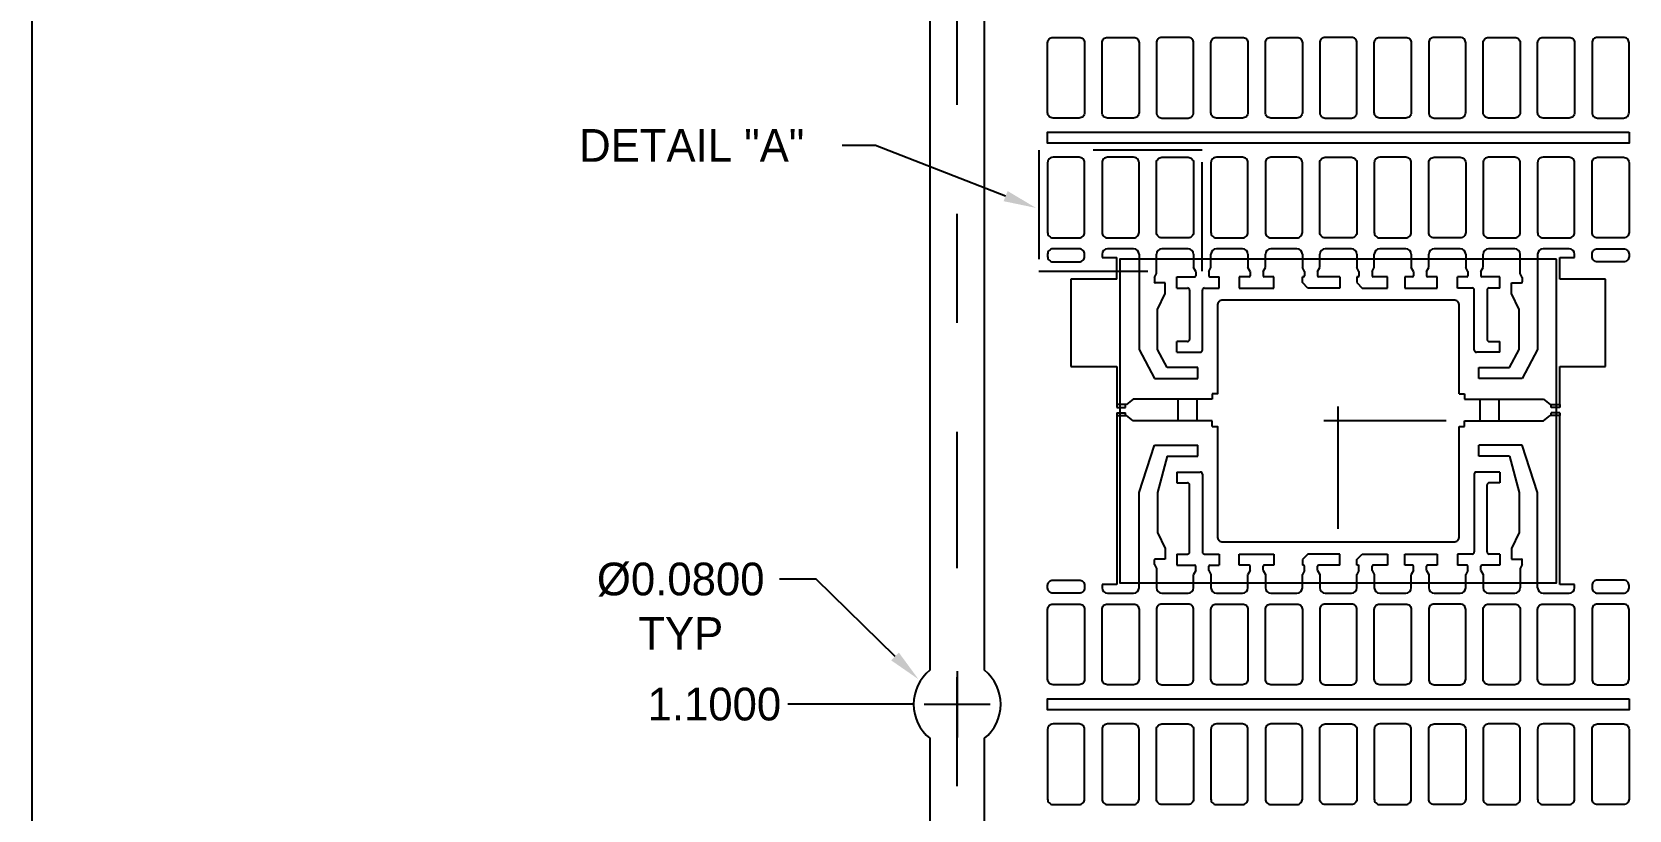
# Model space of a CAD drawing. Header units: inches. Extents: x -27000.02 to -26991.58, y 17307.58 to 17312.32.
# Drawn here: x -27000.018 to -26998.551, y 17310.679 to 17311.393 of the extents above; entities that cross this region are included whole.
import ezdxf

# ---------------------------------------------------------------- set-up
doc = ezdxf.new("R2010")
doc.units = ezdxf.units.IN
doc.header["$MEASUREMENT"] = 0
doc.linetypes.add('CENTER', pattern=[2, 1.25, -0.25, 0.25, -0.25])
doc.linetypes.add('HIDDEN', pattern=[0.375, 0.25, -0.125])
doc.layers.add('1', color=7, linetype='Continuous')
doc.layers.add('1D', color=4, linetype='Continuous')

msp = doc.modelspace()

# ---------------------------------------------------------------- linework, layer by layer
at = {"layer": '1'}
for p, q in [((-26999.0058, 17311.1937), (-26999.0298, 17311.1937)), ((-26998.9558, 17311.1937), (-26998.9798, 17311.1937)), ((-26998.9058, 17311.1937), (-26998.9298, 17311.1937)), ((-26998.8558, 17311.1937), (-26998.8798, 17311.1937)), ((-26998.8058, 17311.1937), (-26998.8298, 17311.1937)), ((-26998.7558, 17311.1937), (-26998.7798, 17311.1937)), ((-26998.7058, 17311.1937), (-26998.7298, 17311.1937)), ((-26998.6558, 17311.1937), (-26998.6798, 17311.1937)), ((-26998.6058, 17311.1937), (-26998.6298, 17311.1937)), ((-26999.0348, 17311.1887), (-26999.0348, 17311.1857)), ((-26999.0348, 17311.1857), (-26999.0213, 17311.1857)), ((-26999.0213, 17311.1657), (-26999.0213, 17311.1857)), ((-26999.0008, 17311.1887), (-26999.0008, 17311.1012)), ((-26998.9848, 17311.1709), (-26998.9848, 17311.1887)), ((-26998.9508, 17311.1887), (-26998.9508, 17311.1765)), ((-26998.9488, 17311.1729), (-26998.9508, 17311.1765)), ((-26998.9368, 17311.1729), (-26998.9348, 17311.1765)), ((-26998.9348, 17311.1765), (-26998.9348, 17311.1887)), ((-26998.9008, 17311.1887), (-26998.9008, 17311.1765)), ((-26998.8988, 17311.1729), (-26998.9008, 17311.1765)), ((-26998.8868, 17311.1729), (-26998.8848, 17311.1765)), ((-26998.8848, 17311.1765), (-26998.8848, 17311.1887)), ((-26998.8508, 17311.1887), (-26998.8508, 17311.1765)), ((-26998.8488, 17311.1729), (-26998.8508, 17311.1765)), ((-26998.8368, 17311.1729), (-26998.8348, 17311.1765)), ((-26998.8348, 17311.1765), (-26998.8348, 17311.1887)), ((-26998.8008, 17311.1887), (-26998.8008, 17311.1765)), ((-26998.7988, 17311.1729), (-26998.8008, 17311.1765)), ((-26998.7868, 17311.1729), (-26998.7848, 17311.1765)), ((-26998.7848, 17311.1765), (-26998.7848, 17311.1887)), ((-26998.7508, 17311.1887), (-26998.7508, 17311.1765)), ((-26998.7488, 17311.1729), (-26998.7508, 17311.1765)), ((-26998.7368, 17311.1729), (-26998.7348, 17311.1765)), ((-26998.7348, 17311.1765), (-26998.7348, 17311.1887)), ((-26998.7008, 17311.1887), (-26998.7008, 17311.1765)), ((-26998.6988, 17311.1729), (-26998.7008, 17311.1765)), ((-26998.6868, 17311.1729), (-26998.6848, 17311.1765)), ((-26998.6848, 17311.1765), (-26998.6848, 17311.1887)), ((-26998.6508, 17311.1709), (-26998.6508, 17311.1887)), ((-26998.6348, 17311.1887), (-26998.6348, 17311.1012)), ((-26998.6143, 17311.1857), (-26998.6008, 17311.1857)), ((-26998.6143, 17311.1657), (-26998.6143, 17311.1857)), ((-26998.6008, 17311.1857), (-26998.6008, 17311.1887)), ((-26999.0213, 17311.1657), (-26999.0633, 17311.1657)), ((-26999.0633, 17311.1657), (-26999.0633, 17311.0857)), ((-26998.9867, 17311.1674), (-26998.9848, 17311.1709)), ((-26998.9867, 17311.1674), (-26998.9867, 17311.1634)), ((-26998.9769, 17311.1624), (-26998.9858, 17311.1624)), ((-26998.9769, 17311.1526), (-26998.9769, 17311.1624)), ((-26998.9662, 17311.1577), (-26998.9662, 17311.168)), ((-26998.9662, 17311.168), (-26998.9498, 17311.168)), ((-26998.9488, 17311.1729), (-26998.9488, 17311.169)), ((-26998.9368, 17311.1729), (-26998.9368, 17311.169)), ((-26998.9358, 17311.168), (-26998.9273, 17311.168)), ((-26998.9273, 17311.1577), (-26998.9273, 17311.168)), ((-26998.9087, 17311.168), (-26998.9087, 17311.1577)), ((-26998.8998, 17311.168), (-26998.9087, 17311.168)), ((-26998.8988, 17311.1729), (-26998.8988, 17311.169)), ((-26998.8868, 17311.1729), (-26998.8868, 17311.169)), ((-26998.8769, 17311.168), (-26998.8858, 17311.168)), ((-26998.8769, 17311.1577), (-26998.8769, 17311.168)), ((-26998.8508, 17311.1627), (-26998.8508, 17311.168)), ((-26998.8498, 17311.168), (-26998.8508, 17311.168)), ((-26998.8458, 17311.1577), (-26998.8508, 17311.1627)), ((-26998.8488, 17311.1729), (-26998.8488, 17311.169)), ((-26998.8368, 17311.1729), (-26998.8368, 17311.169)), ((-26998.8165, 17311.168), (-26998.8358, 17311.168)), ((-26998.8165, 17311.168), (-26998.8165, 17311.1577)), ((-26998.8008, 17311.168), (-26998.8008, 17311.1627)), ((-26998.7998, 17311.168), (-26998.8008, 17311.168)), ((-26998.8008, 17311.1627), (-26998.7958, 17311.1577)), ((-26998.7988, 17311.1729), (-26998.7988, 17311.169)), ((-26998.7868, 17311.1729), (-26998.7868, 17311.169)), ((-26998.7725, 17311.168), (-26998.7858, 17311.168)), ((-26998.7725, 17311.1577), (-26998.7725, 17311.168)), ((-26998.7568, 17311.168), (-26998.7568, 17311.1577)), ((-26998.7498, 17311.168), (-26998.7568, 17311.168)), ((-26998.7488, 17311.1729), (-26998.7488, 17311.169)), ((-26998.7368, 17311.1729), (-26998.7368, 17311.169)), ((-26998.7269, 17311.168), (-26998.7358, 17311.168)), ((-26998.7269, 17311.1577), (-26998.7269, 17311.168)), ((-26998.7083, 17311.1577), (-26998.7083, 17311.168)), ((-26998.6998, 17311.168), (-26998.7083, 17311.168)), ((-26998.6988, 17311.1729), (-26998.6988, 17311.169)), ((-26998.6868, 17311.1729), (-26998.6868, 17311.169)), ((-26998.6694, 17311.168), (-26998.6858, 17311.168)), ((-26998.6694, 17311.1577), (-26998.6694, 17311.168)), ((-26998.6587, 17311.1526), (-26998.6587, 17311.1624)), ((-26998.6587, 17311.1624), (-26998.6498, 17311.1624)), ((-26998.6488, 17311.1674), (-26998.6508, 17311.1709)), ((-26998.6488, 17311.1674), (-26998.6488, 17311.1634)), ((-26998.5723, 17311.1657), (-26998.6143, 17311.1657)), ((-26998.5723, 17311.0857), (-26998.5723, 17311.1657)), ((-26998.9838, 17311.138), (-26998.9769, 17311.1526)), ((-26998.9662, 17311.1577), (-26998.9564, 17311.1577)), ((-26998.9544, 17311.1558), (-26998.9544, 17311.1105)), ((-26998.9426, 17311.1007), (-26998.9426, 17311.1558)), ((-26998.9406, 17311.1577), (-26998.9273, 17311.1577)), ((-26998.9087, 17311.1577), (-26998.8769, 17311.1577)), ((-26998.8165, 17311.1577), (-26998.8458, 17311.1577)), ((-26998.7958, 17311.1577), (-26998.7725, 17311.1577)), ((-26998.7568, 17311.1577), (-26998.7269, 17311.1577)), ((-26998.695, 17311.1577), (-26998.7083, 17311.1577)), ((-26998.693, 17311.1007), (-26998.693, 17311.1558)), ((-26998.6812, 17311.1558), (-26998.6812, 17311.1105)), ((-26998.6694, 17311.1577), (-26998.6792, 17311.1577)), ((-26998.6518, 17311.138), (-26998.6587, 17311.1526)), ((-26998.9838, 17311.1012), (-26998.9838, 17311.138)), ((-26998.6518, 17311.1012), (-26998.6518, 17311.138)), ((-26998.9564, 17311.1085), (-26998.9662, 17311.1085)), ((-26998.9662, 17311.0987), (-26998.9662, 17311.1085)), ((-26998.6792, 17311.1085), (-26998.6694, 17311.1085)), ((-26998.6694, 17311.0987), (-26998.6694, 17311.1085)), ((-26999.0008, 17311.1012), (-26998.9867, 17311.0747)), ((-26998.9751, 17311.0849), (-26998.9838, 17311.1012)), ((-26998.9662, 17311.0987), (-26998.9446, 17311.0987)), ((-26998.6694, 17311.0987), (-26998.691, 17311.0987)), ((-26998.6605, 17311.0849), (-26998.6518, 17311.1012)), ((-26998.6348, 17311.1012), (-26998.6489, 17311.0747)), ((-26999.0633, 17311.0857), (-26999.0213, 17311.0857)), ((-26999.0213, 17311.0857), (-26999.0213, 17311.0508)), ((-26998.9867, 17311.0747), (-26998.9469, 17311.0747)), ((-26998.9469, 17311.0849), (-26998.9751, 17311.0849)), ((-26998.9469, 17311.0747), (-26998.9469, 17311.0849)), ((-26998.6887, 17311.0747), (-26998.6887, 17311.0849)), ((-26998.6887, 17311.0849), (-26998.6605, 17311.0849)), ((-26998.6489, 17311.0747), (-26998.6887, 17311.0747)), ((-26998.6143, 17311.0857), (-26998.5723, 17311.0857)), ((-26998.6143, 17311.0508), (-26998.6143, 17311.0857)), ((-26998.9338, 17311.0607), (-26998.9338, 17311.0557)), ((-26998.7068, 17311.0607), (-26998.7018, 17311.0607)), ((-26998.7018, 17311.0607), (-26998.7018, 17311.0557)), ((-26999.0123, 17311.0508), (-26999.0213, 17311.0508)), ((-26999.0123, 17311.0508), (-26999.0213, 17311.0508)), ((-26999.0063, 17311.0557), (-26999.0123, 17311.0508)), ((-26998.9338, 17311.0557), (-26999.0063, 17311.0557)), ((-26998.7018, 17311.0557), (-26998.6293, 17311.0557)), ((-26998.6293, 17311.0557), (-26998.6233, 17311.0508)), ((-26998.6233, 17311.0508), (-26998.6143, 17311.0508)), ((-26998.6233, 17311.0508), (-26998.6143, 17311.0508)), ((-26999.0213, 17311.0406), (-26999.0213, 17310.8857)), ((-26999.0213, 17311.0406), (-26999.0123, 17311.0406)), ((-26999.0213, 17311.0406), (-26999.0123, 17311.0406)), ((-26999.0063, 17311.0357), (-26999.0123, 17311.0406)), ((-26998.9338, 17311.0357), (-26999.0063, 17311.0357)), ((-26998.9338, 17311.0307), (-26998.9338, 17311.0357)), ((-26998.7068, 17311.0307), (-26998.7018, 17311.0307)), ((-26998.7018, 17311.0307), (-26998.7018, 17311.0357)), ((-26998.7018, 17311.0357), (-26998.6293, 17311.0357)), ((-26998.6293, 17311.0357), (-26998.6233, 17311.0406)), ((-26998.6143, 17311.0406), (-26998.6233, 17311.0406)), ((-26998.6143, 17311.0406), (-26998.6233, 17311.0406)), ((-26998.6143, 17310.8857), (-26998.6143, 17311.0406)), ((-26999.0008, 17310.9702), (-26998.9867, 17311.0136)), ((-26998.9867, 17311.0136), (-26998.9469, 17311.0136)), ((-26998.9469, 17311.0034), (-26998.9469, 17311.0136)), ((-26998.6489, 17311.0136), (-26998.6887, 17311.0136)), ((-26998.6887, 17311.0034), (-26998.6887, 17311.0136)), ((-26998.6348, 17310.9702), (-26998.6489, 17311.0136)), ((-26998.9751, 17311.0034), (-26998.9838, 17310.9702)), ((-26998.9751, 17311.0034), (-26998.9469, 17311.0034)), ((-26998.6605, 17311.0034), (-26998.6887, 17311.0034)), ((-26998.6605, 17311.0034), (-26998.6518, 17310.9702)), ((-26998.9662, 17310.9888), (-26998.9446, 17310.9888)), ((-26998.9662, 17310.9888), (-26998.9662, 17310.979)), ((-26998.9426, 17310.9869), (-26998.9426, 17310.9156)), ((-26998.693, 17310.9869), (-26998.693, 17310.9156)), ((-26998.6694, 17310.9888), (-26998.691, 17310.9888)), ((-26998.6694, 17310.9888), (-26998.6694, 17310.979)), ((-26999.0008, 17310.8827), (-26999.0008, 17310.9702)), ((-26998.9838, 17310.9702), (-26998.9838, 17310.9333)), ((-26998.9662, 17310.979), (-26998.9564, 17310.979)), ((-26998.9544, 17310.9156), (-26998.9544, 17310.977)), ((-26998.6812, 17310.9156), (-26998.6812, 17310.977)), ((-26998.6694, 17310.979), (-26998.6792, 17310.979)), ((-26998.6518, 17310.9702), (-26998.6518, 17310.9333)), ((-26998.6348, 17310.8827), (-26998.6348, 17310.9702)), ((-26998.9838, 17310.9333), (-26998.9769, 17310.9188)), ((-26998.6518, 17310.9333), (-26998.6587, 17310.9188)), ((-26998.9769, 17310.9188), (-26998.9769, 17310.9089)), ((-26998.9662, 17310.9136), (-26998.9662, 17310.9034)), ((-26998.9662, 17310.9136), (-26998.9564, 17310.9136)), ((-26998.9406, 17310.9136), (-26998.9273, 17310.9136)), ((-26998.9273, 17310.9136), (-26998.9273, 17310.9034)), ((-26998.9087, 17310.9034), (-26998.9087, 17310.9136)), ((-26998.9087, 17310.9136), (-26998.8769, 17310.9136)), ((-26998.8769, 17310.9136), (-26998.8769, 17310.9034)), ((-26998.8458, 17310.9136), (-26998.8508, 17310.9086)), ((-26998.8165, 17310.9136), (-26998.8458, 17310.9136)), ((-26998.8165, 17310.9034), (-26998.8165, 17310.9136)), ((-26998.8008, 17310.9086), (-26998.7958, 17310.9136)), ((-26998.7958, 17310.9136), (-26998.7725, 17310.9136)), ((-26998.7725, 17310.9136), (-26998.7725, 17310.9034)), ((-26998.7568, 17310.9034), (-26998.7568, 17310.9136)), ((-26998.7568, 17310.9136), (-26998.7269, 17310.9136)), ((-26998.7269, 17310.9136), (-26998.7269, 17310.9034)), ((-26998.695, 17310.9136), (-26998.7083, 17310.9136)), ((-26998.7083, 17310.9136), (-26998.7083, 17310.9034)), ((-26998.6694, 17310.9136), (-26998.6792, 17310.9136)), ((-26998.6694, 17310.9136), (-26998.6694, 17310.9034)), ((-26998.6587, 17310.9188), (-26998.6587, 17310.9089)), ((-26998.9867, 17310.904), (-26998.9867, 17310.9079)), ((-26998.9867, 17310.904), (-26998.9848, 17310.9004)), ((-26998.9769, 17310.9089), (-26998.9858, 17310.9089)), ((-26998.9848, 17310.9004), (-26998.9848, 17310.8827)), ((-26998.9662, 17310.9034), (-26998.9498, 17310.9034)), ((-26998.9488, 17310.8984), (-26998.9508, 17310.8949)), ((-26998.9488, 17310.8984), (-26998.9488, 17310.9024)), ((-26998.9368, 17310.8984), (-26998.9368, 17310.9024)), ((-26998.9368, 17310.8984), (-26998.9348, 17310.8949)), ((-26998.9358, 17310.9034), (-26998.9273, 17310.9034)), ((-26998.8998, 17310.9034), (-26998.9087, 17310.9034)), ((-26998.8988, 17310.8984), (-26998.9008, 17310.8949)), ((-26998.8988, 17310.8984), (-26998.8988, 17310.9024)), ((-26998.8868, 17310.8984), (-26998.8868, 17310.9024)), ((-26998.8868, 17310.8984), (-26998.8848, 17310.8949)), ((-26998.8769, 17310.9034), (-26998.8858, 17310.9034)), ((-26998.8508, 17310.9086), (-26998.8508, 17310.9034)), ((-26998.8498, 17310.9034), (-26998.8508, 17310.9034)), ((-26998.8488, 17310.8984), (-26998.8508, 17310.8949)), ((-26998.8488, 17310.8984), (-26998.8488, 17310.9024)), ((-26998.8368, 17310.8984), (-26998.8368, 17310.9024)), ((-26998.8368, 17310.8984), (-26998.8348, 17310.8949)), ((-26998.8165, 17310.9034), (-26998.8358, 17310.9034)), ((-26998.8008, 17310.9034), (-26998.8008, 17310.9086)), ((-26998.7998, 17310.9034), (-26998.8008, 17310.9034)), ((-26998.7988, 17310.8984), (-26998.8008, 17310.8949)), ((-26998.7988, 17310.8984), (-26998.7988, 17310.9024)), ((-26998.7868, 17310.8984), (-26998.7868, 17310.9024)), ((-26998.7868, 17310.8984), (-26998.7848, 17310.8949)), ((-26998.7725, 17310.9034), (-26998.7858, 17310.9034)), ((-26998.7498, 17310.9034), (-26998.7568, 17310.9034)), ((-26998.7488, 17310.8984), (-26998.7508, 17310.8949)), ((-26998.7488, 17310.8984), (-26998.7488, 17310.9024)), ((-26998.7368, 17310.8984), (-26998.7368, 17310.9024)), ((-26998.7368, 17310.8984), (-26998.7348, 17310.8949)), ((-26998.7269, 17310.9034), (-26998.7358, 17310.9034)), ((-26998.6998, 17310.9034), (-26998.7083, 17310.9034)), ((-26998.6988, 17310.8984), (-26998.7008, 17310.8949)), ((-26998.6988, 17310.8984), (-26998.6988, 17310.9024)), ((-26998.6868, 17310.8984), (-26998.6868, 17310.9024)), ((-26998.6868, 17310.8984), (-26998.6848, 17310.8949)), ((-26998.6694, 17310.9034), (-26998.6858, 17310.9034)), ((-26998.6587, 17310.9089), (-26998.6498, 17310.9089)), ((-26998.6488, 17310.904), (-26998.6508, 17310.9004)), ((-26998.6508, 17310.9004), (-26998.6508, 17310.8827)), ((-26998.6488, 17310.904), (-26998.6488, 17310.9079)), ((-26999.0348, 17310.8857), (-26999.0348, 17310.8827)), ((-26999.0213, 17310.8857), (-26999.0348, 17310.8857)), ((-26998.9508, 17310.8827), (-26998.9508, 17310.8949)), ((-26998.9348, 17310.8949), (-26998.9348, 17310.8827)), ((-26998.9008, 17310.8827), (-26998.9008, 17310.8949)), ((-26998.8848, 17310.8949), (-26998.8848, 17310.8827)), ((-26998.8508, 17310.8827), (-26998.8508, 17310.8949)), ((-26998.8348, 17310.8949), (-26998.8348, 17310.8827)), ((-26998.8008, 17310.8827), (-26998.8008, 17310.8949)), ((-26998.7848, 17310.8949), (-26998.7848, 17310.8827)), ((-26998.7508, 17310.8827), (-26998.7508, 17310.8949)), ((-26998.7348, 17310.8949), (-26998.7348, 17310.8827)), ((-26998.7008, 17310.8827), (-26998.7008, 17310.8949)), ((-26998.7008, 17310.8827), (-26998.7008, 17310.8873)), ((-26998.6848, 17310.8949), (-26998.6848, 17310.8827)), ((-26998.6848, 17310.8873), (-26998.6848, 17310.8827)), ((-26998.6008, 17310.8857), (-26998.6143, 17310.8857)), ((-26998.6008, 17310.8827), (-26998.6008, 17310.8857)), ((-26999.0298, 17310.8777), (-26999.0058, 17310.8777)), ((-26998.9798, 17310.8777), (-26998.9558, 17310.8777)), ((-26998.9298, 17310.8777), (-26998.9058, 17310.8777)), ((-26998.8798, 17310.8777), (-26998.8558, 17310.8777)), ((-26998.8298, 17310.8777), (-26998.8058, 17310.8777)), ((-26998.7798, 17310.8777), (-26998.7558, 17310.8777)), ((-26998.7298, 17310.8777), (-26998.7058, 17310.8777)), ((-26998.6798, 17310.8777), (-26998.6558, 17310.8777)), ((-26998.6298, 17310.8777), (-26998.6058, 17310.8777))]:
    msp.add_line(p, q, dxfattribs=at)
for points in [[(-26999.1928, 17310.8069, 0.480384), (-26999.1928, 17310.7445), (-26999.1928, 17309.9769, 0.480384), (-26999.1928, 17309.9145), (-26999.1928, 17309.8007, 1), (-26999.1428, 17309.8007), (-26999.1428, 17309.9145, 0.480384), (-26999.1428, 17309.9769), (-26999.1428, 17310.7445, 0.480384), (-26999.1428, 17310.8069), (-26999.1428, 17311.4745, 0.480384), (-26999.1428, 17311.5369), (-26999.1428, 17311.7507, 1), (-26999.1928, 17311.7507), (-26999.1928, 17311.5369, 0.480384), (-26999.1928, 17311.4745)], [(-26999.0848, 17311.3827, -0.414214), (-26999.0798, 17311.3877), (-26999.0558, 17311.3877, -0.414214), (-26999.0508, 17311.3827), (-26999.0508, 17311.3187, -0.414214), (-26999.0558, 17311.3137), (-26999.0798, 17311.3137, -0.414214), (-26999.0848, 17311.3187)], [(-26999.0348, 17311.3827, -0.414214), (-26999.0298, 17311.3877), (-26999.0058, 17311.3877, -0.414214), (-26999.0008, 17311.3827), (-26999.0008, 17311.3187, -0.414214), (-26999.0058, 17311.3137), (-26999.0298, 17311.3137, -0.414214), (-26999.0348, 17311.3187)], [(-26998.9508, 17311.3827, 0.414214), (-26998.9558, 17311.3877), (-26998.9798, 17311.3877, 0.414214), (-26998.9848, 17311.3827), (-26998.9848, 17311.3187, 0.414214), (-26998.9798, 17311.3137), (-26998.9558, 17311.3137, 0.414214), (-26998.9508, 17311.3187)], [(-26998.9298, 17311.3137, -0.414214), (-26998.9348, 17311.3187), (-26998.9348, 17311.3827, -0.414214), (-26998.9298, 17311.3877), (-26998.9058, 17311.3877, -0.414214), (-26998.9008, 17311.3827), (-26998.9008, 17311.3187, -0.414214), (-26998.9058, 17311.3137)], [(-26998.8848, 17311.3827, -0.414214), (-26998.8798, 17311.3877), (-26998.8558, 17311.3877, -0.414214), (-26998.8508, 17311.3827), (-26998.8508, 17311.3187, -0.414214), (-26998.8558, 17311.3137), (-26998.8798, 17311.3137, -0.414214), (-26998.8848, 17311.3187)], [(-26998.8008, 17311.3827, 0.414214), (-26998.8058, 17311.3877), (-26998.8298, 17311.3877, 0.414214), (-26998.8348, 17311.3827), (-26998.8348, 17311.3187, 0.414214), (-26998.8298, 17311.3137), (-26998.8058, 17311.3137, 0.414214), (-26998.8008, 17311.3187)], [(-26998.7558, 17311.3877, -0.414214), (-26998.7508, 17311.3827), (-26998.7508, 17311.3187, -0.414214), (-26998.7558, 17311.3137), (-26998.7798, 17311.3137, -0.414214), (-26998.7848, 17311.3187), (-26998.7848, 17311.3827, -0.414214), (-26998.7798, 17311.3877)], [(-26998.7008, 17311.3827, 0.414214), (-26998.7058, 17311.3877), (-26998.7298, 17311.3877, 0.414214), (-26998.7348, 17311.3827), (-26998.7348, 17311.3187, 0.414214), (-26998.7298, 17311.3137), (-26998.7058, 17311.3137, 0.414214), (-26998.7008, 17311.3187)], [(-26998.6848, 17311.3827, -0.414214), (-26998.6798, 17311.3877), (-26998.6558, 17311.3877, -0.414214), (-26998.6508, 17311.3827), (-26998.6508, 17311.3187, -0.414214), (-26998.6558, 17311.3137), (-26998.6798, 17311.3137, -0.414214), (-26998.6848, 17311.3187)], [(-26998.6058, 17311.3877, -0.414214), (-26998.6008, 17311.3827), (-26998.6008, 17311.3187, -0.414214), (-26998.6058, 17311.3137), (-26998.6298, 17311.3137, -0.414214), (-26998.6348, 17311.3187), (-26998.6348, 17311.3827, -0.414214), (-26998.6298, 17311.3877)], [(-26998.5508, 17311.3827, 0.414214), (-26998.5558, 17311.3877), (-26998.5798, 17311.3877, 0.414214), (-26998.5848, 17311.3827), (-26998.5848, 17311.3187, 0.414214), (-26998.5798, 17311.3137), (-26998.5558, 17311.3137, 0.414214), (-26998.5508, 17311.3187)], [(-26999.0848, 17311.2087, 0.414214), (-26999.0798, 17311.2037), (-26999.0558, 17311.2037, 0.414214), (-26999.0508, 17311.2087), (-26999.0508, 17311.2727, 0.414214), (-26999.0558, 17311.2777), (-26999.0798, 17311.2777, 0.414214), (-26999.0848, 17311.2727)], [(-26999.0348, 17311.2087, 0.414214), (-26999.0298, 17311.2037), (-26999.0058, 17311.2037, 0.414214), (-26999.0008, 17311.2087), (-26999.0008, 17311.2727, 0.414214), (-26999.0058, 17311.2777), (-26999.0298, 17311.2777, 0.414214), (-26999.0348, 17311.2727)], [(-26998.9508, 17311.2087, -0.414214), (-26998.9558, 17311.2037), (-26998.9798, 17311.2037, -0.414214), (-26998.9848, 17311.2087), (-26998.9848, 17311.2727, -0.414214), (-26998.9798, 17311.2777), (-26998.9558, 17311.2777, -0.414214), (-26998.9508, 17311.2727)], [(-26998.9298, 17311.2777, 0.414214), (-26998.9348, 17311.2727), (-26998.9348, 17311.2087, 0.414214), (-26998.9298, 17311.2037), (-26998.9058, 17311.2037, 0.414214), (-26998.9008, 17311.2087), (-26998.9008, 17311.2727, 0.414214), (-26998.9058, 17311.2777)], [(-26998.8848, 17311.2087, 0.414214), (-26998.8798, 17311.2037), (-26998.8558, 17311.2037, 0.414214), (-26998.8508, 17311.2087), (-26998.8508, 17311.2727, 0.414214), (-26998.8558, 17311.2777), (-26998.8798, 17311.2777, 0.414214), (-26998.8848, 17311.2727)], [(-26998.8008, 17311.2087, -0.414214), (-26998.8058, 17311.2037), (-26998.8298, 17311.2037, -0.414214), (-26998.8348, 17311.2087), (-26998.8348, 17311.2727, -0.414214), (-26998.8298, 17311.2777), (-26998.8058, 17311.2777, -0.414214), (-26998.8008, 17311.2727)], [(-26998.7558, 17311.2037, 0.414214), (-26998.7508, 17311.2087), (-26998.7508, 17311.2727, 0.414214), (-26998.7558, 17311.2777), (-26998.7798, 17311.2777, 0.414214), (-26998.7848, 17311.2727), (-26998.7848, 17311.2087, 0.414214), (-26998.7798, 17311.2037)], [(-26998.7008, 17311.2087, -0.414214), (-26998.7058, 17311.2037), (-26998.7298, 17311.2037, -0.414214), (-26998.7348, 17311.2087), (-26998.7348, 17311.2727, -0.414214), (-26998.7298, 17311.2777), (-26998.7058, 17311.2777, -0.414214), (-26998.7008, 17311.2727)], [(-26998.6848, 17311.2087, 0.414214), (-26998.6798, 17311.2037), (-26998.6558, 17311.2037, 0.414214), (-26998.6508, 17311.2087), (-26998.6508, 17311.2727, 0.414214), (-26998.6558, 17311.2777), (-26998.6798, 17311.2777, 0.414214), (-26998.6848, 17311.2727)], [(-26998.6058, 17311.2037, 0.414214), (-26998.6008, 17311.2087), (-26998.6008, 17311.2727, 0.414214), (-26998.6058, 17311.2777), (-26998.6298, 17311.2777, 0.414214), (-26998.6348, 17311.2727), (-26998.6348, 17311.2087, 0.414214), (-26998.6298, 17311.2037)], [(-26998.5508, 17311.2087, -0.414214), (-26998.5558, 17311.2037), (-26998.5798, 17311.2037, -0.414214), (-26998.5848, 17311.2087), (-26998.5848, 17311.2727, -0.414214), (-26998.5798, 17311.2777), (-26998.5558, 17311.2777, -0.414214), (-26998.5508, 17311.2727)], [(-26999.0558, 17311.1817, 0.414214), (-26999.0508, 17311.1867), (-26999.0508, 17311.1887, 0.414214), (-26999.0558, 17311.1937), (-26999.0798, 17311.1937, 0.414214), (-26999.0848, 17311.1887), (-26999.0848, 17311.1867, 0.414214), (-26999.0798, 17311.1817)], [(-26998.5798, 17311.1817, -0.414214), (-26998.5848, 17311.1867), (-26998.5848, 17311.1887, -0.414214), (-26998.5798, 17311.1937), (-26998.5558, 17311.1937, -0.414214), (-26998.5508, 17311.1887), (-26998.5508, 17311.1867, -0.414214), (-26998.5558, 17311.1817)], [(-26999.0558, 17310.8897, -0.414214), (-26999.0508, 17310.8847), (-26999.0508, 17310.8827, -0.414214), (-26999.0558, 17310.8777), (-26999.0798, 17310.8777, -0.414214), (-26999.0848, 17310.8827), (-26999.0848, 17310.8847, -0.414214), (-26999.0798, 17310.8897)], [(-26998.5798, 17310.8897, 0.414214), (-26998.5848, 17310.8847), (-26998.5848, 17310.8827, 0.414214), (-26998.5798, 17310.8777), (-26998.5558, 17310.8777, 0.414214), (-26998.5508, 17310.8827), (-26998.5508, 17310.8847, 0.414214), (-26998.5558, 17310.8897)], [(-26999.0848, 17310.8627, -0.414214), (-26999.0798, 17310.8677), (-26999.0558, 17310.8677, -0.414214), (-26999.0508, 17310.8627), (-26999.0508, 17310.7987, -0.414214), (-26999.0558, 17310.7937), (-26999.0798, 17310.7937, -0.414214), (-26999.0848, 17310.7987)], [(-26999.0348, 17310.8627, -0.414214), (-26999.0298, 17310.8677), (-26999.0058, 17310.8677, -0.414214), (-26999.0008, 17310.8627), (-26999.0008, 17310.7987, -0.414214), (-26999.0058, 17310.7937), (-26999.0298, 17310.7937, -0.414214), (-26999.0348, 17310.7987)], [(-26998.9508, 17310.8627, 0.414214), (-26998.9558, 17310.8677), (-26998.9798, 17310.8677, 0.414214), (-26998.9848, 17310.8627), (-26998.9848, 17310.7987, 0.414214), (-26998.9798, 17310.7937), (-26998.9558, 17310.7937, 0.414214), (-26998.9508, 17310.7987)], [(-26998.9298, 17310.7937, -0.414214), (-26998.9348, 17310.7987), (-26998.9348, 17310.8627, -0.414214), (-26998.9298, 17310.8677), (-26998.9058, 17310.8677, -0.414214), (-26998.9008, 17310.8627), (-26998.9008, 17310.7987, -0.414214), (-26998.9058, 17310.7937)], [(-26998.8848, 17310.8627, -0.414214), (-26998.8798, 17310.8677), (-26998.8558, 17310.8677, -0.414214), (-26998.8508, 17310.8627), (-26998.8508, 17310.7987, -0.414214), (-26998.8558, 17310.7937), (-26998.8798, 17310.7937, -0.414214), (-26998.8848, 17310.7987)], [(-26998.8008, 17310.8627, 0.414214), (-26998.8058, 17310.8677), (-26998.8298, 17310.8677, 0.414214), (-26998.8348, 17310.8627), (-26998.8348, 17310.7987, 0.414214), (-26998.8298, 17310.7937), (-26998.8058, 17310.7937, 0.414214), (-26998.8008, 17310.7987)], [(-26998.7558, 17310.8677, -0.414214), (-26998.7508, 17310.8627), (-26998.7508, 17310.7987, -0.414214), (-26998.7558, 17310.7937), (-26998.7798, 17310.7937, -0.414214), (-26998.7848, 17310.7987), (-26998.7848, 17310.8627, -0.414214), (-26998.7798, 17310.8677)], [(-26998.7008, 17310.8627, 0.414214), (-26998.7058, 17310.8677), (-26998.7298, 17310.8677, 0.414214), (-26998.7348, 17310.8627), (-26998.7348, 17310.7987, 0.414214), (-26998.7298, 17310.7937), (-26998.7058, 17310.7937, 0.414214), (-26998.7008, 17310.7987)], [(-26998.6848, 17310.8627, -0.414214), (-26998.6798, 17310.8677), (-26998.6558, 17310.8677, -0.414214), (-26998.6508, 17310.8627), (-26998.6508, 17310.7987, -0.414214), (-26998.6558, 17310.7937), (-26998.6798, 17310.7937, -0.414214), (-26998.6848, 17310.7987)], [(-26998.6058, 17310.8677, -0.414214), (-26998.6008, 17310.8627), (-26998.6008, 17310.7987, -0.414214), (-26998.6058, 17310.7937), (-26998.6298, 17310.7937, -0.414214), (-26998.6348, 17310.7987), (-26998.6348, 17310.8627, -0.414214), (-26998.6298, 17310.8677)], [(-26998.5508, 17310.8627, 0.414214), (-26998.5558, 17310.8677), (-26998.5798, 17310.8677, 0.414214), (-26998.5848, 17310.8627), (-26998.5848, 17310.7987, 0.414214), (-26998.5798, 17310.7937), (-26998.5558, 17310.7937, 0.414214), (-26998.5508, 17310.7987)], [(-26999.0848, 17310.6887, 0.414214), (-26999.0798, 17310.6837), (-26999.0558, 17310.6837, 0.414214), (-26999.0508, 17310.6887), (-26999.0508, 17310.7527, 0.414214), (-26999.0558, 17310.7577), (-26999.0798, 17310.7577, 0.414214), (-26999.0848, 17310.7527)], [(-26999.0348, 17310.6887, 0.414214), (-26999.0298, 17310.6837), (-26999.0058, 17310.6837, 0.414214), (-26999.0008, 17310.6887), (-26999.0008, 17310.7527, 0.414214), (-26999.0058, 17310.7577), (-26999.0298, 17310.7577, 0.414214), (-26999.0348, 17310.7527)], [(-26998.9508, 17310.6887, -0.414214), (-26998.9558, 17310.6837), (-26998.9798, 17310.6837, -0.414214), (-26998.9848, 17310.6887), (-26998.9848, 17310.7527, -0.414214), (-26998.9798, 17310.7577), (-26998.9558, 17310.7577, -0.414214), (-26998.9508, 17310.7527)], [(-26998.9298, 17310.7577, 0.414214), (-26998.9348, 17310.7527), (-26998.9348, 17310.6887, 0.414214), (-26998.9298, 17310.6837), (-26998.9058, 17310.6837, 0.414214), (-26998.9008, 17310.6887), (-26998.9008, 17310.7527, 0.414214), (-26998.9058, 17310.7577)], [(-26998.8848, 17310.6887, 0.414214), (-26998.8798, 17310.6837), (-26998.8558, 17310.6837, 0.414214), (-26998.8508, 17310.6887), (-26998.8508, 17310.7527, 0.414214), (-26998.8558, 17310.7577), (-26998.8798, 17310.7577, 0.414214), (-26998.8848, 17310.7527)], [(-26998.8008, 17310.6887, -0.414214), (-26998.8058, 17310.6837), (-26998.8298, 17310.6837, -0.414214), (-26998.8348, 17310.6887), (-26998.8348, 17310.7527, -0.414214), (-26998.8298, 17310.7577), (-26998.8058, 17310.7577, -0.414214), (-26998.8008, 17310.7527)], [(-26998.7558, 17310.6837, 0.414214), (-26998.7508, 17310.6887), (-26998.7508, 17310.7527, 0.414214), (-26998.7558, 17310.7577), (-26998.7798, 17310.7577, 0.414214), (-26998.7848, 17310.7527), (-26998.7848, 17310.6887, 0.414214), (-26998.7798, 17310.6837)], [(-26998.7008, 17310.6887, -0.414214), (-26998.7058, 17310.6837), (-26998.7298, 17310.6837, -0.414214), (-26998.7348, 17310.6887), (-26998.7348, 17310.7527, -0.414214), (-26998.7298, 17310.7577), (-26998.7058, 17310.7577, -0.414214), (-26998.7008, 17310.7527)], [(-26998.6848, 17310.6887, 0.414214), (-26998.6798, 17310.6837), (-26998.6558, 17310.6837, 0.414214), (-26998.6508, 17310.6887), (-26998.6508, 17310.7527, 0.414214), (-26998.6558, 17310.7577), (-26998.6798, 17310.7577, 0.414214), (-26998.6848, 17310.7527)], [(-26998.6058, 17310.6837, 0.414214), (-26998.6008, 17310.6887), (-26998.6008, 17310.7527, 0.414214), (-26998.6058, 17310.7577), (-26998.6298, 17310.7577, 0.414214), (-26998.6348, 17310.7527), (-26998.6348, 17310.6887, 0.414214), (-26998.6298, 17310.6837)], [(-26998.5508, 17310.6887, -0.414214), (-26998.5558, 17310.6837), (-26998.5798, 17310.6837, -0.414214), (-26998.5848, 17310.6887), (-26998.5848, 17310.7527, -0.414214), (-26998.5798, 17310.7577), (-26998.5558, 17310.7577, -0.414214), (-26998.5508, 17310.7527)]]:
    msp.add_lwpolyline(points, format="xyb", close=True, dxfattribs=at)
for points in [[(-26998.5508, 17311.3007), (-26998.5508, 17311.2907), (-26999.0848, 17311.2907), (-26999.0848, 17311.3007)], [(-26998.5508, 17310.7807), (-26998.5508, 17310.7707), (-26999.0848, 17310.7707), (-26999.0848, 17310.7807)]]:
    msp.add_lwpolyline(points, close=True, dxfattribs=at)
for points in [[(-26998.7068, 17311.0607), (-26998.7068, 17311.1417, 0.414214), (-26998.7118, 17311.1467), (-26998.9238, 17311.1467, 0.414214), (-26998.9288, 17311.1417), (-26998.9288, 17311.0607), (-26998.9338, 17311.0607)], [(-26998.9338, 17311.0307), (-26998.9288, 17311.0307), (-26998.9288, 17310.9297, 0.414214), (-26998.9238, 17310.9247), (-26998.7118, 17310.9247, 0.414214), (-26998.7068, 17310.9297), (-26998.7068, 17311.0307)]]:
    msp.add_lwpolyline(points, format="xyb", dxfattribs=at)
for centre, radius, start, end in [((-26999.0298, 17311.1887), 0.005, 90, 180), ((-26999.0058, 17311.1887), 0.005, 0, 90), ((-26998.9798, 17311.1887), 0.005, 90, 180), ((-26998.9558, 17311.1887), 0.005, 0, 90), ((-26998.9298, 17311.1887), 0.005, 90, 180), ((-26998.9058, 17311.1887), 0.005, 0, 90), ((-26998.8798, 17311.1887), 0.005, 90, 180), ((-26998.8558, 17311.1887), 0.005, 0, 90), ((-26998.8298, 17311.1887), 0.005, 90, 180), ((-26998.8058, 17311.1887), 0.005, 0, 90), ((-26998.7798, 17311.1887), 0.005, 90, 180), ((-26998.7558, 17311.1887), 0.005, 0, 90), ((-26998.7298, 17311.1887), 0.005, 90, 180), ((-26998.7058, 17311.1887), 0.005, 0, 90), ((-26998.6798, 17311.1887), 0.005, 90, 180), ((-26998.6558, 17311.1887), 0.005, 0, 90), ((-26998.6298, 17311.1887), 0.005, 90, 180), ((-26998.6058, 17311.1887), 0.005, 0, 90), ((-26998.9858, 17311.1634), 0.000984, 180, 270), ((-26998.9498, 17311.169), 0.000984, 270, 360), ((-26998.9358, 17311.169), 0.000984, 180, 270), ((-26998.8998, 17311.169), 0.000984, 270, 360), ((-26998.8858, 17311.169), 0.000984, 180, 270), ((-26998.8498, 17311.169), 0.000984, 270, 360), ((-26998.8358, 17311.169), 0.000984, 180, 270), ((-26998.7998, 17311.169), 0.000984, 270, 360), ((-26998.7858, 17311.169), 0.000984, 180, 270), ((-26998.7498, 17311.169), 0.000984, 270, 360), ((-26998.7358, 17311.169), 0.000984, 180, 270), ((-26998.6998, 17311.169), 0.000984, 270, 360), ((-26998.6858, 17311.169), 0.000984, 180, 270), ((-26998.6498, 17311.1634), 0.000984, 270, 360), ((-26998.9564, 17311.1558), 0.00197, 0, 90), ((-26998.9406, 17311.1558), 0.00197, 90, 180), ((-26998.695, 17311.1558), 0.00197, 0, 90), ((-26998.6792, 17311.1558), 0.00197, 90, 180), ((-26998.9564, 17311.1105), 0.00197, 270, 0), ((-26998.6792, 17311.1105), 0.00197, 180, 270), ((-26998.9446, 17311.1007), 0.00197, 270, 0), ((-26998.691, 17311.1007), 0.00197, 180, 270), ((-26998.9446, 17310.9869), 0.00197, 0, 90), ((-26998.691, 17310.9869), 0.00197, 90, 180), ((-26998.9564, 17310.977), 0.00197, 0, 90), ((-26998.6792, 17310.977), 0.00197, 90, 180), ((-26998.9564, 17310.9156), 0.00197, 270, 0), ((-26998.9406, 17310.9156), 0.00197, 180, 270), ((-26998.695, 17310.9156), 0.00197, 270, 0), ((-26998.6792, 17310.9156), 0.00197, 180, 270), ((-26998.9858, 17310.9079), 0.000984, 90, 180), ((-26998.9498, 17310.9024), 0.000984, 0, 90), ((-26998.9358, 17310.9024), 0.000984, 90, 180), ((-26998.8998, 17310.9024), 0.000984, 0, 90), ((-26998.8858, 17310.9024), 0.000984, 90, 180), ((-26998.8498, 17310.9024), 0.000984, 0, 90), ((-26998.8358, 17310.9024), 0.000984, 90, 180), ((-26998.7998, 17310.9024), 0.000984, 0, 90), ((-26998.7858, 17310.9024), 0.000984, 90, 180), ((-26998.7498, 17310.9024), 0.000984, 0, 90), ((-26998.7358, 17310.9024), 0.000984, 90, 180), ((-26998.6998, 17310.9024), 0.000984, 0, 90), ((-26998.6858, 17310.9024), 0.000984, 90, 180), ((-26998.6498, 17310.9079), 0.000984, 0, 90), ((-26999.0298, 17310.8827), 0.005, 180, 270), ((-26999.0058, 17310.8827), 0.005, 270, 0), ((-26998.9798, 17310.8827), 0.005, 180, 270), ((-26998.9558, 17310.8827), 0.005, 270, 0), ((-26998.9298, 17310.8827), 0.005, 180, 270), ((-26998.9058, 17310.8827), 0.005, 270, 0), ((-26998.8798, 17310.8827), 0.005, 180, 270), ((-26998.8558, 17310.8827), 0.005, 270, 0), ((-26998.8298, 17310.8827), 0.005, 180, 270), ((-26998.8058, 17310.8827), 0.005, 270, 0), ((-26998.7798, 17310.8827), 0.005, 180, 270), ((-26998.7558, 17310.8827), 0.005, 270, 0), ((-26998.7298, 17310.8827), 0.005, 180, 270), ((-26998.7058, 17310.8827), 0.005, 270, 0), ((-26998.6798, 17310.8827), 0.005, 180, 270), ((-26998.6558, 17310.8827), 0.005, 270, 0), ((-26998.6298, 17310.8827), 0.005, 180, 270), ((-26998.6058, 17310.8827), 0.005, 270, 0)]:
    msp.add_arc(centre, radius, start, end, dxfattribs=at)
at = {"layer": '1D', "color": 7}
msp.add_line((-27000.0175, 17312.3201), (-27000.0175, 17307.739), dxfattribs=at)
at = {"layer": '1D', "linetype": 'CENTER', "ltscale": 0.1}
msp.add_line((-26999.1678, 17309.6257), (-26999.1678, 17311.9257), dxfattribs=at)
at = {"layer": '1D'}
for p, q in [((-26999.2427, 17311.2886), (-26999.2736, 17311.2886)), ((-26999.1234, 17311.2421), (-26999.2427, 17311.2886)), ((-26999.0213, 17311.0482), (-26999.0133, 17311.0482)), ((-26999.0213, 17311.0432), (-26999.0133, 17311.0432)), ((-26998.6143, 17311.0482), (-26998.6223, 17311.0482)), ((-26998.6143, 17311.0432), (-26998.6223, 17311.0432)), ((-26999.2974, 17310.8904), (-26999.331, 17310.8904)), ((-26999.2249, 17310.8196), (-26999.2974, 17310.8904)), ((-26999.1678, 17310.806), (-26999.1678, 17310.7453)), ((-26999.2081, 17310.7757), (-26999.3233, 17310.7757)), ((-26999.1981, 17310.7757), (-26999.1374, 17310.7757))]:
    msp.add_line(p, q, dxfattribs=at)
at = {"layer": '1D', "linetype": 'CENTER', "ltscale": 0.09}
for p, q in [((-26998.8178, 17310.9366), (-26998.8178, 17311.1347)), ((-26998.7187, 17311.0357), (-26998.9168, 17311.0357))]:
    msp.add_line(p, q, dxfattribs=at)
at = {"layer": '1D', "linetype": 'HIDDEN'}
for p, q in [((-26999.0213, 17311.0508), (-26999.0213, 17311.0482)), ((-26999.0213, 17311.0432), (-26999.0213, 17311.0406)), ((-26999.0133, 17311.0482), (-26999.0133, 17311.0508)), ((-26999.0133, 17311.0406), (-26999.0133, 17311.0432)), ((-26998.6223, 17311.0482), (-26998.6223, 17311.0508)), ((-26998.6223, 17311.0406), (-26998.6223, 17311.0432)), ((-26998.6143, 17311.0508), (-26998.6143, 17311.0482)), ((-26998.6143, 17311.0432), (-26998.6143, 17311.0406))]:
    msp.add_line(p, q, dxfattribs=at)
at = {"layer": '1D', "color": 2, "linetype": 'CENTER', "ltscale": 0.02}
msp.add_lwpolyline([(-26999.0928, 17311.2842), (-26999.0928, 17311.1733), (-26998.9428, 17311.1733), (-26998.9428, 17311.2842)], close=True, dxfattribs=at)
at = {"layer": '1D', "color": 2, "ltscale": 0.05}
msp.add_lwpolyline([(-26998.6173, 17311.1841), (-26999.0183, 17311.1841), (-26999.0183, 17310.8873), (-26998.6173, 17310.8873)], close=True, dxfattribs=at)
at = {"layer": '1D'}
for points in [[(-26998.9651, 17311.0557), (-26998.9651, 17311.0357)], [(-26998.9478, 17311.0557), (-26998.9478, 17311.0357)], [(-26998.6878, 17311.0557), (-26998.6878, 17311.0357)], [(-26998.6705, 17311.0557), (-26998.6705, 17311.0357)]]:
    msp.add_lwpolyline(points, dxfattribs=at)
for points in [[(-26999.1215, 17311.2467), (-26999.0954, 17311.2312), (-26999.1252, 17311.2374)], [(-26999.2214, 17310.8232), (-26999.2034, 17310.7987), (-26999.2284, 17310.816)]]:
    msp.add_solid(points, dxfattribs=at)

# ---------------------------------------------------------------- texts
at = {"layer": '1D', "char_height": 0.03, "attachment_point": 5}
for s, insert in [('\\A1;DETAIL "A"', (-26999.4116, 17311.2886)), ('\\A1;%%C0.0800\\PTYP', (-26999.4217, 17310.8657)), ('\\A1;1.1000', (-26999.3908, 17310.7757))]:
    msp.add_mtext(s, dxfattribs=dict(at, insert=insert))

doc.saveas('drawing.dxf')
